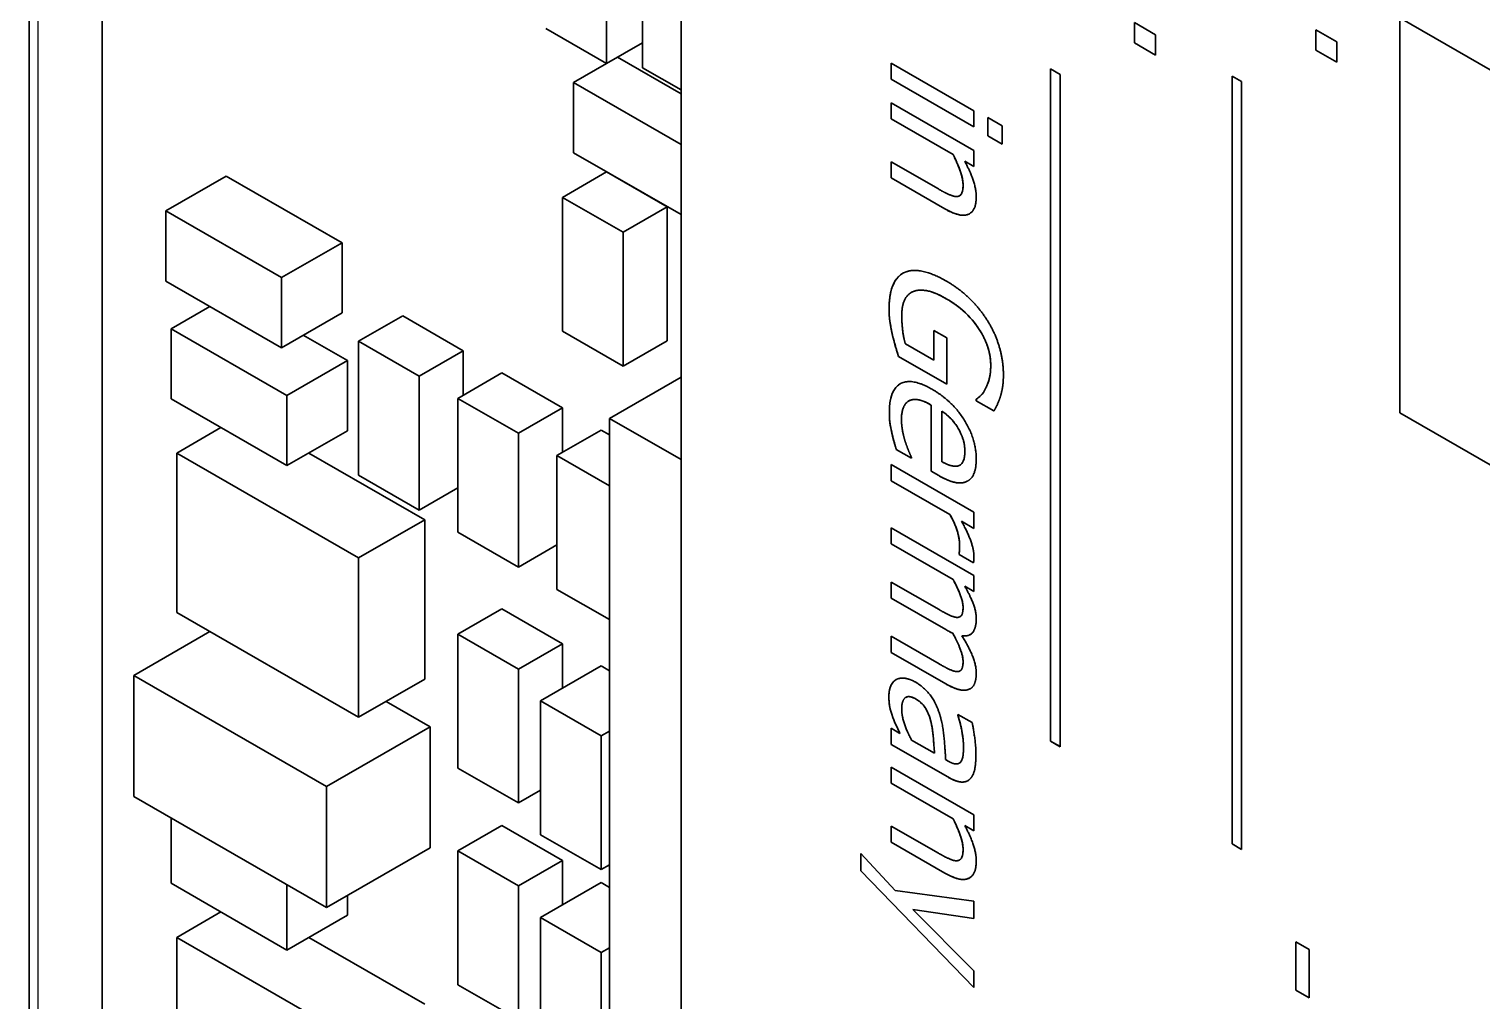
# Model space of a CAD drawing. Header units: millimetres. Extents: x 0 to 119, y 0 to 84.
# Drawn here: x 31.8 to 39.26, y 17.2 to 22.18 of the extents above; entities that cross this region are included whole.
import ezdxf

# ---------------------------------------------------------------- set-up
doc = ezdxf.new("R2010")
doc.units = ezdxf.units.MM
doc.header["$LTSCALE"] = 0.2
doc.layers.add('Sichtbar (ISO)', color=7, linetype='Continuous', lineweight=35)
doc.layers.add('Sichtbar schmal (ISO)', color=7, linetype='Continuous', lineweight=25)

msp = doc.modelspace()

# ---------------------------------------------------------------- linework, layer by layer
at = {"layer": 'Sichtbar (ISO)'}
for p, q in [((31.8013, 13.4325), (31.8013, 30.8299)), ((32.1772, 14.6003), (32.1772, 28.2141)), ((34.949, 21.9845), (34.949, 27.2168)), ((35.147, 13.6624), (35.147, 24.781)), ((34.7652, 22.6937), (34.7652, 22.0069)), ((38.8353, 20.2134), (38.8353, 22.2409)), ((38.8353, 22.2409), (41.1886, 20.8858)), ((34.7652, 22.0069), (34.4541, 22.1861)), ((37.4735, 22.1115), (37.4735, 22.2164)), ((37.4735, 22.2164), (37.5817, 22.1541)), ((37.4736, 22.1115), (37.4736, 22.2164)), ((37.5817, 22.1541), (37.5817, 22.0492)), ((38.4049, 22.075), (38.4049, 22.1799)), ((38.4049, 22.1799), (38.5131, 22.1176)), ((38.405, 22.075), (38.405, 22.1799)), ((34.949, 22.1128), (34.7652, 22.0069)), ((37.5817, 22.0492), (37.4735, 22.1115)), ((37.4736, 22.1115), (37.4735, 22.1115)), ((37.5817, 22.0493), (37.4736, 22.1115)), ((38.5131, 22.0127), (38.4049, 22.075)), ((38.405, 22.075), (38.4049, 22.075)), ((38.5131, 22.0127), (38.405, 22.075)), ((38.5131, 22.1176), (38.5131, 22.0127)), ((34.8218, 22.0384), (34.5955, 21.9081)), ((34.8218, 22.0384), (35.147, 21.8511)), ((36.2258, 21.9258), (36.2258, 22.0085)), ((36.2258, 22.0085), (36.6503, 21.764)), ((36.2259, 21.9258), (36.2259, 22.0084)), ((35.147, 21.8704), (34.949, 21.9845)), ((36.6503, 21.6813), (36.2258, 21.9258)), ((36.2259, 21.9258), (36.2258, 21.9258)), ((36.6503, 21.6814), (36.2259, 21.9258)), ((37.0435, 18.5292), (37.0435, 21.9786)), ((37.0435, 21.9786), (37.0926, 21.9503)), ((37.0436, 18.5293), (37.0436, 21.9785)), ((37.0926, 21.9503), (37.0926, 18.501)), ((37.9749, 18.0019), (37.9749, 21.942)), ((37.9749, 21.942), (38.024, 21.9138)), ((37.975, 18.0019), (37.975, 21.942)), ((34.5955, 21.5484), (34.5955, 21.9081)), ((34.5955, 21.9081), (35.147, 21.5905)), ((38.024, 21.9138), (38.024, 17.9736)), ((36.2258, 21.8044), (36.6503, 21.56)), ((36.2258, 21.7217), (36.2258, 21.8044)), ((36.2259, 21.7218), (36.2259, 21.8044)), ((36.2259, 21.7218), (36.2258, 21.7217)), ((36.5431, 21.5391), (36.2258, 21.7217)), ((36.5431, 21.5391), (36.2259, 21.7218)), ((36.6503, 21.764), (36.6503, 21.6813)), ((36.7209, 21.6349), (36.7209, 21.7287)), ((36.7209, 21.7287), (36.7952, 21.6859)), ((36.721, 21.6349), (36.721, 21.7286)), ((36.7952, 21.5921), (36.7209, 21.6349)), ((36.721, 21.6349), (36.7209, 21.6349)), ((36.7952, 21.5922), (36.721, 21.6349)), ((36.7952, 21.6859), (36.7952, 21.5921)), ((35.147, 21.2307), (34.5955, 21.5484)), ((36.6503, 21.56), (36.6503, 21.4773)), ((36.2258, 21.4191), (36.2258, 21.5018)), ((36.2258, 21.5018), (36.4679, 21.3624)), ((36.2259, 21.4191), (36.2259, 21.5018)), ((36.5431, 21.5391), (36.5431, 21.5391)), ((36.6503, 21.4773), (36.6031, 21.5045)), ((36.6032, 21.5045), (36.6031, 21.5045)), ((36.6503, 21.4774), (36.6032, 21.5045)), ((32.8136, 21.4289), (32.5025, 21.2497)), ((32.8136, 21.4289), (33.4076, 21.0869)), ((34.7652, 21.4496), (34.5389, 21.3193)), ((34.7652, 21.4496), (35.0763, 21.2704)), ((36.5013, 21.2604), (36.2258, 21.4191)), ((36.2259, 21.4191), (36.2258, 21.4191)), ((36.5014, 21.2605), (36.2259, 21.4191)), ((36.5764, 21.3274), (36.5763, 21.3274)), ((32.5025, 20.89), (32.5025, 21.2497)), ((32.5025, 21.2497), (33.0964, 20.9077)), ((34.5389, 21.3193), (34.8501, 21.1401)), ((34.5389, 20.6326), (34.5389, 21.3193)), ((35.0763, 21.2704), (34.8501, 21.1401)), ((35.0763, 21.2704), (35.0763, 20.5837)), ((34.8501, 21.1401), (34.8501, 20.4534)), ((33.4076, 21.0869), (33.0964, 20.9077)), ((33.4076, 21.0869), (33.4076, 20.7271)), ((33.0964, 20.548), (32.5025, 20.89)), ((33.0964, 20.9077), (33.0964, 20.548)), ((36.3286, 20.8312), (36.3285, 20.8312)), ((36.34, 20.8366), (36.34, 20.8366)), ((32.7295, 20.7593), (32.5307, 20.6448)), ((33.4076, 20.7271), (33.0964, 20.548)), ((33.7187, 20.7115), (33.4924, 20.5812)), ((33.7187, 20.7115), (34.0298, 20.5323)), ((32.5307, 20.2851), (32.5307, 20.6448)), ((32.5307, 20.6448), (33.1247, 20.3028)), ((33.2088, 20.6127), (33.4358, 20.4819)), ((33.4924, 19.8944), (33.4924, 20.5812)), ((33.4924, 20.5812), (33.8035, 20.402)), ((34.8501, 20.4534), (34.5389, 20.6326)), ((35.0763, 20.5837), (34.8501, 20.4534)), ((36.4445, 20.4844), (36.4445, 20.636)), ((36.4445, 20.636), (36.5105, 20.5979)), ((36.4446, 20.4844), (36.4446, 20.6359)), ((36.5105, 20.5979), (36.5105, 20.3605)), ((34.0298, 20.5323), (33.8035, 20.402)), ((34.0298, 20.5323), (34.0298, 20.3043)), ((36.2983, 20.5686), (36.4445, 20.4844)), ((33.4358, 20.4819), (33.1247, 20.3028)), ((33.4358, 20.4819), (33.4358, 20.1222)), ((36.5105, 20.3605), (36.2634, 20.5028)), ((36.2635, 20.5028), (36.2634, 20.5028)), ((36.5105, 20.3606), (36.2635, 20.5028)), ((36.4446, 20.4844), (36.4445, 20.4844)), ((33.8035, 20.402), (33.8035, 19.7153)), ((34.2278, 20.4183), (34.0015, 20.288)), ((34.2278, 20.4183), (34.5389, 20.2391)), ((35.147, 20.3972), (34.7793, 20.1855)), ((33.1247, 19.9431), (32.5307, 20.2851)), ((33.1247, 20.3028), (33.1247, 19.9431)), ((34.0015, 19.6013), (34.0015, 20.288)), ((34.0015, 20.288), (34.3127, 20.1088)), ((36.6622, 20.2758), (36.6622, 20.2832)), ((36.6623, 20.2832), (36.6622, 20.2832)), ((36.6623, 20.2758), (36.6623, 20.2832)), ((36.71, 20.3385), (36.7099, 20.3384)), ((34.5389, 20.2391), (34.3127, 20.1088)), ((34.5389, 20.2391), (34.5389, 20.0111)), ((36.3156, 20.2748), (36.3156, 20.2747)), ((36.4307, 19.9141), (36.4307, 20.2538)), ((36.4308, 20.2538), (36.4307, 20.2538)), ((36.4308, 19.9141), (36.4308, 20.2538)), ((36.4853, 20.2224), (36.4853, 19.9632)), ((36.4854, 20.2224), (36.4853, 20.2224)), ((36.753, 20.2235), (36.6622, 20.2758)), ((36.6623, 20.2758), (36.6622, 20.2758)), ((36.753, 20.2236), (36.6623, 20.2758)), ((41.1886, 18.8583), (38.8353, 20.2134)), ((32.7861, 20.1381), (32.559, 20.0073)), ((34.7793, 20.1855), (35.147, 19.9737)), ((34.7793, 13.6451), (34.7793, 20.1855)), ((36.5702, 20.1333), (36.5701, 20.1333)), ((33.4358, 20.1222), (33.1247, 19.9431)), ((34.3127, 20.1088), (34.3127, 19.4221)), ((34.7369, 20.1251), (34.5106, 19.9948)), ((34.7369, 20.1251), (34.7793, 20.1007)), ((32.559, 19.1898), (32.559, 20.0073)), ((32.559, 20.0073), (33.4924, 19.4698)), ((33.2371, 20.0078), (33.8318, 19.6653)), ((34.5106, 19.9948), (34.7793, 19.8401)), ((34.5106, 19.3081), (34.5106, 19.9948)), ((36.3299, 19.9811), (36.252, 20.026)), ((36.252, 20.026), (36.252, 20.026)), ((36.3299, 19.9812), (36.252, 20.026)), ((36.3299, 19.9859), (36.3299, 19.9811)), ((36.2258, 19.8656), (36.2258, 19.9483)), ((36.2258, 19.9483), (36.6503, 19.7039)), ((36.2259, 19.8657), (36.2259, 19.9483)), ((36.4697, 19.8916), (36.4307, 19.9141)), ((36.4308, 19.9141), (36.4307, 19.9141)), ((36.4698, 19.8916), (36.4308, 19.9141)), ((36.5781, 19.9455), (36.578, 19.9455)), ((33.8035, 19.7153), (33.4924, 19.8944)), ((36.2259, 19.8657), (36.2258, 19.8656)), ((36.527, 19.6922), (36.2258, 19.8656)), ((36.5271, 19.6922), (36.2259, 19.8657)), ((34.0015, 19.8293), (33.8035, 19.7153)), ((36.5271, 19.6922), (36.527, 19.6922)), ((36.6503, 19.7039), (36.6503, 19.6212)), ((33.8318, 19.6653), (33.4924, 19.4698)), ((33.8318, 19.6653), (33.8318, 18.8477)), ((36.2258, 19.6239), (36.6503, 19.3795)), ((36.2258, 19.5413), (36.2258, 19.6239)), ((36.2259, 19.5413), (36.2259, 19.6239)), ((36.6503, 19.6212), (36.5871, 19.6576)), ((36.6503, 19.6212), (36.5871, 19.6576)), ((36.5871, 19.6576), (36.5871, 19.6576)), ((34.3127, 19.4221), (34.0015, 19.6013)), ((34.5106, 19.5361), (34.3127, 19.4221)), ((36.5431, 19.3586), (36.2258, 19.5413)), ((36.2259, 19.5413), (36.2258, 19.5413)), ((36.5431, 19.3586), (36.2259, 19.5413)), ((33.4924, 19.4698), (33.4924, 18.6523)), ((36.5738, 19.4877), (36.5738, 19.492)), ((36.5738, 19.4877), (36.5738, 19.492)), ((36.5738, 19.492), (36.5738, 19.492)), ((36.648, 19.4449), (36.5738, 19.4877)), ((36.648, 19.445), (36.5738, 19.4877)), ((36.5738, 19.4877), (36.5738, 19.4877)), ((36.2258, 19.263), (36.2258, 19.3457)), ((36.2258, 19.3457), (36.4715, 19.2042)), ((36.2259, 19.263), (36.2259, 19.3457)), ((36.5431, 19.3586), (36.5431, 19.3586)), ((36.6503, 19.2969), (36.6036, 19.3238)), ((36.6036, 19.3238), (36.6036, 19.3237)), ((36.6503, 19.2968), (36.6036, 19.3237)), ((36.6503, 19.3795), (36.6503, 19.2968)), ((34.7793, 19.1533), (34.5106, 19.3081)), ((36.5055, 19.102), (36.2258, 19.263)), ((36.2259, 19.263), (36.2258, 19.263)), ((36.5055, 19.102), (36.2259, 19.263)), ((33.4924, 18.6523), (32.559, 19.1898)), ((34.2278, 19.2083), (34.0015, 19.078)), ((34.2278, 19.2083), (34.5389, 19.0292)), ((36.5787, 19.1677), (36.5786, 19.1676)), ((32.7295, 19.0916), (32.3384, 18.8664)), ((34.0015, 18.3913), (34.0015, 19.078)), ((34.0015, 19.078), (34.3127, 18.8989)), ((34.5389, 19.0292), (34.3127, 18.8989)), ((34.5389, 19.0292), (34.5389, 18.8011)), ((36.2258, 18.9847), (36.2258, 19.0674)), ((36.2258, 19.0674), (36.4715, 18.9259)), ((36.2259, 18.9848), (36.2259, 19.0674)), ((36.5417, 19.0827), (36.5417, 19.0827)), ((36.589, 19.0699), (36.5889, 19.0698)), ((36.2259, 18.9848), (36.2258, 18.9847)), ((36.5055, 18.8237), (36.2258, 18.9847)), ((36.5055, 18.8237), (36.2259, 18.9848)), ((32.3384, 18.2451), (32.3384, 18.8664)), ((32.3384, 18.8664), (33.3284, 18.2963)), ((34.3127, 18.8989), (34.3127, 18.2121)), ((34.7369, 18.9152), (34.4258, 18.736)), ((34.7369, 18.9152), (34.7793, 18.8907)), ((36.5787, 18.8894), (36.5786, 18.8894)), ((33.8318, 18.8477), (33.4924, 18.6523)), ((33.6331, 18.7333), (33.8601, 18.6025)), ((34.4258, 18.0493), (34.4258, 18.736)), ((34.4258, 18.736), (34.7369, 18.5568)), ((36.3007, 18.754), (36.3006, 18.754)), ((36.2346, 18.6501), (36.2345, 18.6501)), ((36.5683, 18.6667), (36.6412, 18.6247)), ((36.5683, 18.6619), (36.5683, 18.6667)), ((36.5683, 18.662), (36.5683, 18.6667)), ((36.5683, 18.662), (36.5683, 18.6619)), ((33.8601, 18.6025), (33.3284, 18.2963)), ((33.8601, 18.6025), (33.8601, 17.9812)), ((34.7793, 18.5813), (34.7369, 18.5568)), ((36.2258, 18.5125), (36.2258, 18.5952)), ((36.2258, 18.5952), (36.2708, 18.5693)), ((36.2259, 18.5125), (36.2259, 18.5952)), ((36.2708, 18.5693), (36.2708, 18.5693)), ((34.7369, 18.5568), (34.7369, 17.8701)), ((36.516, 18.3454), (36.2258, 18.5125)), ((36.2259, 18.5125), (36.2258, 18.5125)), ((36.5161, 18.3454), (36.2259, 18.5125)), ((36.3303, 18.535), (36.4482, 18.4672)), ((37.0436, 18.5293), (37.0435, 18.5292)), ((37.0926, 18.501), (37.0435, 18.5292)), ((37.0926, 18.5011), (37.0436, 18.5293)), ((36.4482, 18.4672), (36.4482, 18.4672)), ((36.505, 18.4344), (36.5188, 18.4265)), ((34.3127, 18.2121), (34.0015, 18.3913)), ((36.2258, 18.3964), (36.6503, 18.152)), ((36.2258, 18.3137), (36.2258, 18.3964)), ((36.2259, 18.3138), (36.2259, 18.3964)), ((36.575, 18.4161), (36.575, 18.416)), ((33.3284, 18.2963), (33.3284, 17.675)), ((34.4258, 18.2773), (34.3127, 18.2121)), ((36.2259, 18.3138), (36.2258, 18.3137)), ((36.5431, 18.1311), (36.2258, 18.3137)), ((36.5431, 18.1311), (36.2259, 18.3138)), ((33.3284, 17.675), (32.3384, 18.2451)), ((32.5307, 17.7998), (32.5307, 18.1343)), ((36.5431, 18.1311), (36.5431, 18.1311)), ((36.6503, 18.152), (36.6503, 18.0693)), ((34.2278, 18.0965), (34.0015, 17.9662)), ((34.2278, 18.0965), (34.5389, 17.9173)), ((34.7369, 17.8701), (34.4258, 18.0493)), ((36.2258, 18.0111), (36.2258, 18.0938)), ((36.2258, 18.0938), (36.4679, 17.9544)), ((36.2259, 18.0111), (36.2259, 18.0938)), ((36.6503, 18.0693), (36.6031, 18.0965)), ((36.6032, 18.0965), (36.6031, 18.0965)), ((36.6503, 18.0694), (36.6032, 18.0965)), ((33.8601, 17.9812), (33.3284, 17.675)), ((36.5013, 17.8525), (36.2258, 18.0111)), ((36.2259, 18.0111), (36.2258, 18.0111)), ((36.5014, 17.8525), (36.2259, 18.0111)), ((38.024, 17.9736), (37.9749, 18.0019)), ((37.975, 18.0019), (37.9749, 18.0019)), ((38.024, 17.9737), (37.975, 18.0019)), ((34.0015, 17.2794), (34.0015, 17.9662)), ((34.0015, 17.9662), (34.3127, 17.787)), ((34.5389, 17.9173), (34.3127, 17.787)), ((34.5389, 17.9173), (34.5389, 17.6893)), ((34.7793, 17.8945), (34.7369, 17.8701)), ((36.0695, 17.8637), (36.0695, 17.9522)), ((36.0695, 17.9522), (36.2465, 17.7623)), ((36.0696, 17.8637), (36.0696, 17.9521)), ((36.5764, 17.9194), (36.5763, 17.9194)), ((36.6503, 17.2653), (36.0695, 17.8637)), ((36.0696, 17.8637), (36.0695, 17.8637)), ((36.6503, 17.2654), (36.0696, 17.8637)), ((33.1247, 17.4577), (32.5307, 17.7998)), ((33.1247, 17.7923), (33.1247, 17.4577)), ((34.3127, 17.787), (34.3127, 17.1003)), ((34.7369, 17.8033), (34.4258, 17.6241)), ((34.7369, 17.8033), (34.7793, 17.7789)), ((36.2465, 17.7623), (36.6503, 17.7078)), ((33.4358, 17.7369), (33.4358, 17.6369)), ((36.6503, 17.7078), (36.6503, 17.6188)), ((32.7861, 17.6527), (32.559, 17.522)), ((33.4358, 17.6369), (33.1247, 17.4577)), ((34.4258, 16.9374), (34.4258, 17.6241)), ((34.4258, 17.6241), (34.7369, 17.445)), ((36.6503, 17.6188), (36.3359, 17.6658)), ((36.3359, 17.6658), (36.6503, 17.3511)), ((36.6503, 17.6188), (36.3359, 17.6658)), ((36.3359, 17.6658), (36.3359, 17.6658)), ((32.559, 16.7044), (32.559, 17.522)), ((32.559, 17.522), (33.4924, 16.9845)), ((33.2371, 17.5224), (33.8318, 17.1799)), ((34.7793, 17.4694), (34.7369, 17.445)), ((38.3018, 17.2524), (38.3018, 17.4999)), ((38.3018, 17.4999), (38.3705, 17.4603)), ((38.3018, 17.2524), (38.3018, 17.4999)), ((38.3705, 17.4603), (38.3705, 17.2128)), ((34.7369, 17.445), (34.7369, 16.7582)), ((36.6503, 17.3511), (36.6503, 17.2653)), ((34.3127, 17.1003), (34.0015, 17.2794)), ((38.3705, 17.2128), (38.3018, 17.2524)), ((38.3705, 17.2129), (38.3018, 17.2524)), ((38.3018, 17.2524), (38.3018, 17.2524))]:
    msp.add_line(p, q, dxfattribs=at)
for points, degree in [([(36.5944, 21.3823), (36.5944, 21.413), (36.566, 21.4946), (36.5431, 21.5391)], 2), ([(36.6031, 21.5045), (36.632, 21.4507), (36.6622, 21.3618), (36.6622, 21.3215)], 2), ([(36.4679, 21.3624), (36.4972, 21.3455), (36.5476, 21.3228), (36.5628, 21.3237)], 2), ([(36.5628, 21.3237), (36.5788, 21.3245), (36.5944, 21.3516), (36.5944, 21.3823)], 2), ([(36.6622, 21.3215), (36.6622, 21.2494), (36.5797, 21.2153), (36.5013, 21.2604)], 2), ([(36.2148, 20.7481), (36.2148, 20.8175), (36.2515, 20.9114), (36.2886, 20.9314)], 2), ([(36.2886, 20.9314), (36.3262, 20.9511), (36.4372, 20.9312), (36.5091, 20.8897)], 2), ([(36.5091, 20.8897), (36.5774, 20.8504), (36.6856, 20.7436), (36.7241, 20.68)], 2), ([(36.34, 20.8366), (36.3106, 20.8254), (36.2799, 20.7636), (36.2799, 20.7138)], 2), ([(36.34, 20.8366), (36.336, 20.8351), (36.3322, 20.8333), (36.3286, 20.8312)], 3), ([(36.5114, 20.7978), (36.4546, 20.8305), (36.3693, 20.8489), (36.34, 20.8366)], 2), ([(36.2313, 20.6177), (36.2231, 20.6548), (36.2148, 20.7115), (36.2148, 20.7481)], 2), ([(36.7365, 20.4572), (36.7365, 20.5515), (36.6137, 20.7389), (36.5114, 20.7978)], 2), ([(36.2799, 20.7138), (36.2799, 20.6772), (36.2891, 20.5988), (36.2983, 20.5686)], 2), ([(36.7241, 20.68), (36.7613, 20.6189), (36.8016, 20.4791), (36.8016, 20.4096)], 2), ([(36.2634, 20.5028), (36.257, 20.5229), (36.2373, 20.5904), (36.2313, 20.6177)], 2), ([(36.7099, 20.3384), (36.7214, 20.3583), (36.7365, 20.418), (36.7365, 20.4572)], 2), ([(36.2162, 20.2141), (36.2162, 20.3318), (36.3303, 20.3953), (36.4358, 20.3346)], 2), ([(36.8016, 20.4096), (36.8016, 20.3763), (36.7933, 20.3206), (36.786, 20.2973)], 2), ([(36.4307, 20.2538), (36.3569, 20.2963), (36.2785, 20.2556), (36.2785, 20.1792)], 2), ([(36.4358, 20.3346), (36.5394, 20.275), (36.6622, 20.0786), (36.6622, 19.9774)], 2), ([(36.6622, 20.2832), (36.6746, 20.2925), (36.6971, 20.314), (36.7099, 20.3384)], 2), ([(36.786, 20.2973), (36.7805, 20.2782), (36.7603, 20.2357), (36.753, 20.2235)], 2), ([(36.2281, 20.1145), (36.2222, 20.1418), (36.2162, 20.1844), (36.2162, 20.2141)], 2), ([(36.5701, 20.1333), (36.5531, 20.1616), (36.5123, 20.2042), (36.4853, 20.2224)], 2), ([(36.2785, 20.1792), (36.2785, 20.1522), (36.2891, 20.0937), (36.2973, 20.0677)], 2), ([(36.6036, 20.0159), (36.6036, 20.0488), (36.5866, 20.1047), (36.5701, 20.1333)], 2), ([(36.252, 20.026), (36.2469, 20.0432), (36.2322, 20.0951), (36.2281, 20.1145)], 2), ([(36.2973, 20.0677), (36.3065, 20.0402), (36.3226, 20.0002), (36.3299, 19.9859)], 2), ([(36.5706, 19.9422), (36.5866, 19.9473), (36.6036, 19.9825), (36.6036, 20.0159)], 2), ([(36.4853, 19.9632), (36.5142, 19.9476), (36.5563, 19.9371), (36.5706, 19.9422)], 2), ([(36.6622, 19.9774), (36.6622, 19.9318), (36.6393, 19.8745), (36.615, 19.8625)], 2), ([(36.615, 19.8625), (36.5907, 19.85), (36.5206, 19.8623), (36.4697, 19.8916)], 2), ([(36.619, 19.8647), (36.6177, 19.8639), (36.6164, 19.8632), (36.6151, 19.8626)], 3), ([(36.577, 19.5346), (36.577, 19.568), (36.5518, 19.6483), (36.527, 19.6922)], 2), ([(36.5871, 19.6576), (36.6219, 19.5925), (36.6503, 19.5088), (36.6503, 19.477)], 2), ([(36.5738, 19.492), (36.5761, 19.5002), (36.577, 19.5203), (36.577, 19.5346)], 2), ([(36.6503, 19.477), (36.6503, 19.4643), (36.6494, 19.4521), (36.648, 19.4449)], 2), ([(36.5944, 19.2161), (36.5944, 19.2426), (36.5655, 19.3181), (36.5431, 19.3586)], 2), ([(36.6036, 19.3237), (36.6315, 19.2753), (36.6622, 19.194), (36.6622, 19.1559)], 2), ([(36.4715, 19.2042), (36.5009, 19.1873), (36.5508, 19.1638), (36.5646, 19.1644)], 2), ([(36.5646, 19.1644), (36.5797, 19.1641), (36.5944, 19.188), (36.5944, 19.2161)], 2), ([(36.5417, 19.0827), (36.5353, 19.0859), (36.5174, 19.0951), (36.5055, 19.102)], 2), ([(36.6622, 19.1559), (36.6622, 19.1124), (36.6279, 19.0649), (36.5889, 19.0698)], 2), ([(36.5944, 18.9379), (36.5944, 18.9633), (36.5674, 19.0372), (36.5417, 19.0827)], 2), ([(36.5889, 19.0698), (36.6251, 19.0113), (36.6622, 18.9189), (36.6622, 18.8776)], 2), ([(36.4715, 18.9259), (36.5009, 18.909), (36.5508, 18.8856), (36.5646, 18.8861)], 2), ([(36.5646, 18.8861), (36.5797, 18.8859), (36.5944, 18.9098), (36.5944, 18.9379)], 2), ([(36.6622, 18.8776), (36.6622, 18.8458), (36.6453, 18.8036), (36.626, 18.7956)], 2), ([(36.2139, 18.7616), (36.2139, 18.7918), (36.2336, 18.835), (36.2515, 18.8454)], 2), ([(36.2515, 18.8454), (36.2689, 18.855), (36.3203, 18.8493), (36.3487, 18.8329)], 2), ([(36.3487, 18.8329), (36.3927, 18.8076), (36.455, 18.7287), (36.4729, 18.6718)], 2), ([(36.626, 18.7956), (36.6068, 18.7871), (36.549, 18.7986), (36.5055, 18.8237)], 2), ([(36.632, 18.7985), (36.6301, 18.7975), (36.6281, 18.7965), (36.6261, 18.7957)], 3), ([(36.2345, 18.6501), (36.2245, 18.6776), (36.2139, 18.7245), (36.2139, 18.7616)], 2), ([(36.3537, 18.7447), (36.3171, 18.7658), (36.2799, 18.7395), (36.2799, 18.6939)], 2), ([(36.4307, 18.6245), (36.422, 18.6624), (36.3858, 18.7262), (36.3537, 18.7447)], 2), ([(36.2708, 18.5693), (36.2643, 18.5831), (36.2414, 18.6302), (36.2345, 18.6501)], 2), ([(36.2799, 18.6939), (36.2799, 18.6552), (36.3088, 18.575), (36.3303, 18.535)], 2), ([(36.4729, 18.6718), (36.4894, 18.6209), (36.5018, 18.5015), (36.505, 18.4344)], 2), ([(36.5971, 18.5006), (36.5971, 18.5292), (36.5825, 18.6151), (36.5683, 18.6619)], 2), ([(36.4482, 18.4672), (36.4459, 18.4982), (36.4381, 18.5922), (36.4307, 18.6245)], 2), ([(36.6412, 18.6247), (36.6467, 18.5988), (36.6604, 18.5055), (36.6604, 18.4637)], 2), ([(36.5829, 18.4229), (36.5916, 18.4338), (36.5971, 18.4762), (36.5971, 18.5006)], 2), ([(36.5188, 18.4265), (36.5435, 18.4122), (36.5742, 18.412), (36.5829, 18.4229)], 2), ([(36.575, 18.4161), (36.578, 18.4178), (36.5807, 18.4201), (36.583, 18.423)], 3), ([(36.6604, 18.4637), (36.6604, 18.4128), (36.6467, 18.3513), (36.6288, 18.334)], 2), ([(36.6288, 18.334), (36.6114, 18.317), (36.5559, 18.3224), (36.516, 18.3454)], 2), ([(36.5944, 17.9743), (36.5944, 18.005), (36.566, 18.0866), (36.5431, 18.1311)], 2), ([(36.6031, 18.0965), (36.632, 18.0428), (36.6622, 17.9538), (36.6622, 17.9135)], 2), ([(36.5628, 17.9157), (36.5788, 17.9165), (36.5944, 17.9436), (36.5944, 17.9743)], 2), ([(36.4679, 17.9544), (36.4972, 17.9375), (36.5476, 17.9148), (36.5628, 17.9157)], 2), ([(36.6622, 17.9135), (36.6622, 17.8414), (36.5797, 17.8073), (36.5013, 17.8525)], 2)]:
    msp.add_open_spline(points, degree=degree, dxfattribs=at)
for points, knots in [([(36.5945, 21.3823), (36.5945, 21.3929), (36.5932, 21.404), (36.5876, 21.4324), (36.5826, 21.447), (36.5702, 21.4826), (36.5575, 21.5112), (36.5431, 21.5391)], [-0.01652503, -0.01652503, -0.01652503, -0.01652503, -0.01460192, -0.01460192, -0.01179752, -0.01179752, 0, 0, 0, 0]), ([(36.5764, 21.3274), (36.5771, 21.3279), (36.5778, 21.3283), (36.5819, 21.3313), (36.5858, 21.3352), (36.593, 21.3526), (36.5945, 21.367), (36.5945, 21.3823)], [-0.01296321, -0.01296321, -0.01296321, -0.01296321, -0.01196458, -0.01196458, -0.00701692, -0.00701692, 0, 0, 0, 0]), ([(36.6277, 21.2357), (36.6267, 21.2351), (36.6256, 21.2345), (36.6149, 21.2292), (36.6011, 21.2258), (36.5557, 21.2327), (36.5279, 21.2452), (36.5014, 21.2605)], [-0.02694565, -0.02694565, -0.02694565, -0.02694565, -0.02561612, -0.02561612, -0.01407073, -0.01407073, 0, 0, 0, 0]), ([(36.2149, 20.7481), (36.2149, 20.7732), (36.2167, 20.7972), (36.2245, 20.8402), (36.2304, 20.8596), (36.2503, 20.9013), (36.267, 20.9197), (36.2886, 20.9314)], [-0.03805816, -0.03805816, -0.03805816, -0.03805816, -0.02659996, -0.02659996, -0.01593519, -0.01593519, -0.00001411, -0.00001411, -0.00001411, -0.00001411]), ([(36.5115, 20.7978), (36.4594, 20.8278), (36.4243, 20.8383), (36.3779, 20.8452), (36.3576, 20.844), (36.34, 20.8366)], [-0.02628429, -0.02628429, -0.02628429, -0.02628429, -0.01229049, -0.01229049, 0, 0, 0, 0]), ([(36.2314, 20.6178), (36.2265, 20.6398), (36.2221, 20.6617), (36.2158, 20.705), (36.2149, 20.7278), (36.2149, 20.7481)], [-0.01844473, -0.01844473, -0.01844473, -0.01844473, -0.00929434, -0.00929434, 0, 0, 0, 0]), ([(36.7366, 20.4572), (36.7366, 20.4714), (36.7355, 20.4862), (36.731, 20.5159), (36.7276, 20.5306), (36.7145, 20.5734), (36.7022, 20.6004), (36.6722, 20.6513), (36.651, 20.6822), (36.5858, 20.7493), (36.5484, 20.7765), (36.5115, 20.7978)], [-0.07629053, -0.07629053, -0.07629053, -0.07629053, -0.06569118, -0.06569118, -0.055664, -0.055664, -0.03708202, -0.03708202, -0.01956895, -0.01956895, 0, 0, 0, 0]), ([(36.2635, 20.5028), (36.2569, 20.5235), (36.2487, 20.5516), (36.2413, 20.5769), (36.2357, 20.5978), (36.2314, 20.6178)], [-0.01042818, -0.01042818, -0.01042818, -0.01042818, -0.00832802, -0.00832802, 0, 0, 0, 0]), ([(36.71, 20.3385), (36.72, 20.3558), (36.7259, 20.3761), (36.7343, 20.4091), (36.7366, 20.4325), (36.7366, 20.4572)], [-0.01791609, -0.01791609, -0.01791609, -0.01791609, -0.01135144, -0.01135144, 0, 0, 0, 0]), ([(36.2163, 20.2141), (36.2163, 20.2358), (36.2177, 20.2568), (36.2244, 20.2933), (36.2292, 20.3092), (36.2471, 20.345), (36.2608, 20.3564), (36.2723, 20.363)], [-0.05054616, -0.05054616, -0.05054616, -0.05054616, -0.04482661, -0.04482661, -0.03968719, -0.03968719, -0.03149086, -0.03149086, -0.03149086, -0.03149086]), ([(36.4308, 20.2538), (36.4169, 20.2618), (36.4029, 20.2688), (36.3771, 20.2783), (36.3652, 20.2813), (36.3365, 20.2837), (36.3244, 20.2798), (36.3156, 20.2748)], [-0.03496004, -0.03496004, -0.03496004, -0.03496004, -0.03024418, -0.03024418, -0.02608108, -0.02608108, -0.01965825, -0.01965825, -0.01965825, -0.01965825]), ([(36.6623, 20.2832), (36.6705, 20.2894), (36.6784, 20.2961), (36.6946, 20.3116), (36.7029, 20.3249), (36.71, 20.3385)], [-0.01665336, -0.01665336, -0.01665336, -0.01665336, -0.00891953, -0.00891953, 0, 0, 0, 0]), ([(36.2282, 20.1145), (36.2246, 20.1309), (36.2215, 20.1472), (36.2169, 20.18), (36.2163, 20.1985), (36.2163, 20.2141)], [-0.01397438, -0.01397438, -0.01397438, -0.01397438, -0.00718373, -0.00718373, 0, 0, 0, 0]), ([(36.5702, 20.1333), (36.5592, 20.1516), (36.5468, 20.1683), (36.5222, 20.194), (36.5071, 20.2078), (36.4854, 20.2224)], [-0.02675908, -0.02675908, -0.02675908, -0.02675908, -0.01155371, -0.01155371, 0, 0, 0, 0]), ([(36.6036, 20.016), (36.6036, 20.0261), (36.603, 20.0367), (36.6002, 20.0571), (36.5981, 20.0669), (36.5919, 20.0874), (36.5853, 20.1071), (36.5702, 20.1333)], [-0.03392832, -0.03392832, -0.03392832, -0.03392832, -0.02187307, -0.02187307, -0.01133736, -0.01133736, 0, 0, 0, 0]), ([(36.252, 20.026), (36.2471, 20.0429), (36.2417, 20.0619), (36.2355, 20.084), (36.2313, 20.0999), (36.2282, 20.1145)], [-0.009150797, -0.009150797, -0.009150797, -0.009150797, -0.006111627, -0.006111627, 0, 0, 0, 0]), ([(36.5781, 19.9455), (36.5806, 19.947), (36.583, 19.9487), (36.5905, 19.9559), (36.5938, 19.9619), (36.6017, 19.9796), (36.6036, 19.9978), (36.6036, 20.016)], [-0.01217106, -0.01217106, -0.01217106, -0.01217106, -0.01104071, -0.01104071, -0.00833089, -0.00833089, 0, 0, 0, 0]), ([(36.615, 19.8625), (36.6068, 19.8583), (36.5978, 19.8558), (36.5752, 19.8533), (36.5631, 19.8549), (36.5288, 19.8609), (36.4981, 19.8753), (36.4698, 19.8916)], [-0.0222946, -0.0222946, -0.0222946, -0.0222946, -0.01918112, -0.01918112, -0.01504912, -0.01504912, 0, 0, 0, 0]), ([(36.577, 19.5347), (36.577, 19.5459), (36.576, 19.5576), (36.5715, 19.5838), (36.5679, 19.597), (36.5555, 19.6367), (36.5424, 19.665), (36.5271, 19.6922)], [-0.0202862, -0.0202862, -0.0202862, -0.0202862, -0.01631848, -0.01631848, -0.01172961, -0.01172961, 0, 0, 0, 0]), ([(36.5738, 19.492), (36.5761, 19.5), (36.5764, 19.5075), (36.5769, 19.518), (36.577, 19.5267), (36.577, 19.5347)], [-0.004960904, -0.004960904, -0.004960904, -0.004960904, -0.003640633, -0.003640633, 0, 0, 0, 0]), ([(36.5945, 19.2162), (36.5945, 19.2254), (36.5931, 19.2353), (36.5874, 19.2608), (36.5823, 19.2744), (36.5699, 19.3069), (36.5572, 19.3332), (36.5431, 19.3586)], [-0.01498441, -0.01498441, -0.01498441, -0.01498441, -0.01336259, -0.01336259, -0.01091693, -0.01091693, 0, 0, 0, 0]), ([(36.5787, 19.1677), (36.579, 19.1679), (36.5794, 19.1681), (36.5853, 19.172), (36.588, 19.1772), (36.5932, 19.19), (36.5945, 19.2027), (36.5945, 19.2162)], [-0.008892356, -0.008892356, -0.008892356, -0.008892356, -0.008717352, -0.008717352, -0.006167987, -0.006167987, 0, 0, 0, 0]), ([(36.5417, 19.0827), (36.5352, 19.0859), (36.5285, 19.0894), (36.5196, 19.094), (36.5123, 19.0981), (36.5055, 19.102)], [-0.004708354, -0.004708354, -0.004708354, -0.004708354, -0.003590609, -0.003590609, 0, 0, 0, 0]), ([(36.5945, 18.9379), (36.5945, 18.9468), (36.5932, 18.9564), (36.5882, 18.9793), (36.5841, 18.9915), (36.5708, 19.0279), (36.5566, 19.0564), (36.5417, 19.0827)], [-0.01763297, -0.01763297, -0.01763297, -0.01763297, -0.01493532, -0.01493532, -0.0113442, -0.0113442, 0, 0, 0, 0]), ([(36.6311, 19.0759), (36.6303, 19.0755), (36.6296, 19.0751), (36.6174, 19.069), (36.6035, 19.068), (36.589, 19.0699)], [-0.008822756, -0.008822756, -0.008822756, -0.008822756, -0.00829803, -0.00829803, 0, 0, 0, 0]), ([(36.5787, 18.8894), (36.579, 18.8896), (36.5794, 18.8899), (36.5853, 18.8937), (36.588, 18.8989), (36.5932, 18.9118), (36.5945, 18.9245), (36.5945, 18.9379)], [-0.008892356, -0.008892356, -0.008892356, -0.008892356, -0.008717352, -0.008717352, -0.006167987, -0.006167987, 0, 0, 0, 0]), ([(36.214, 18.7616), (36.214, 18.7873), (36.2193, 18.8035), (36.2303, 18.8278), (36.2395, 18.8384), (36.2515, 18.8454)], [-0.01523281, -0.01523281, -0.01523281, -0.01523281, -0.00899167, -0.00899167, -0.00001412, -0.00001412, -0.00001412, -0.00001412]), ([(36.626, 18.7956), (36.6194, 18.7927), (36.6122, 18.7912), (36.5945, 18.7901), (36.5849, 18.7915), (36.5564, 18.7972), (36.531, 18.8091), (36.5055, 18.8237)], [-0.02118978, -0.02118978, -0.02118978, -0.02118978, -0.01781119, -0.01781119, -0.0134881, -0.0134881, 0, 0, 0, 0]), ([(36.2346, 18.6501), (36.2249, 18.6767), (36.2209, 18.6937), (36.2153, 18.7185), (36.214, 18.7399), (36.214, 18.7616)], [-0.01416237, -0.01416237, -0.01416237, -0.01416237, -0.00996067, -0.00996067, 0, 0, 0, 0]), ([(36.3538, 18.7447), (36.3471, 18.7486), (36.3403, 18.7519), (36.3279, 18.7562), (36.3222, 18.7575), (36.3107, 18.7579), (36.3053, 18.7567), (36.3007, 18.754)], [-0.03467111, -0.03467111, -0.03467111, -0.03467111, -0.02743647, -0.02743647, -0.02102859, -0.02102859, -0.01384825, -0.01384825, -0.01384825, -0.01384825]), ([(36.4308, 18.6246), (36.4276, 18.6386), (36.4232, 18.6529), (36.4112, 18.6817), (36.4054, 18.692), (36.3975, 18.7055), (36.3911, 18.7139), (36.3743, 18.7312), (36.364, 18.7388), (36.3538, 18.7447)], [-0.01299646, -0.01299646, -0.01299646, -0.01299646, -0.01129221, -0.01129221, -0.00954325, -0.00954325, -0.00542531, -0.00542531, 0, 0, 0, 0]), ([(36.2708, 18.5693), (36.265, 18.5818), (36.259, 18.5943), (36.246, 18.6208), (36.2396, 18.6356), (36.2346, 18.6501)], [-0.01114771, -0.01114771, -0.01114771, -0.01114771, -0.00594167, -0.00594167, 0, 0, 0, 0]), ([(36.5972, 18.5006), (36.5972, 18.5243), (36.5935, 18.5512), (36.5848, 18.6016), (36.5775, 18.6317), (36.5683, 18.662)], [-0.02136764, -0.02136764, -0.02136764, -0.02136764, -0.01246924, -0.01246924, 0, 0, 0, 0]), ([(36.4482, 18.4672), (36.4464, 18.4918), (36.4441, 18.5206), (36.4403, 18.5661), (36.438, 18.5928), (36.4308, 18.6246)], [-0.02873879, -0.02873879, -0.02873879, -0.02873879, -0.01320822, -0.01320822, 0, 0, 0, 0]), ([(36.583, 18.423), (36.586, 18.4267), (36.5884, 18.4313), (36.593, 18.4443), (36.5941, 18.4521), (36.5963, 18.4696), (36.5972, 18.4849), (36.5972, 18.5006)], [-0.009693054, -0.009693054, -0.009693054, -0.009693054, -0.00872388, -0.00872388, -0.007238429, -0.007238429, 0, 0, 0, 0]), ([(36.6186, 18.3262), (36.6155, 18.3245), (36.6123, 18.323), (36.6014, 18.3196), (36.5932, 18.3188), (36.5627, 18.3218), (36.5387, 18.3324), (36.5161, 18.3454)], [-0.02000297, -0.02000297, -0.02000297, -0.02000297, -0.01746961, -0.01746961, -0.01202918, -0.01202918, 0, 0, 0, 0]), ([(36.5945, 17.9743), (36.5945, 17.9849), (36.5932, 17.996), (36.5876, 18.0244), (36.5826, 18.039), (36.5702, 18.0746), (36.5575, 18.1032), (36.5431, 18.1311)], [-0.01652503, -0.01652503, -0.01652503, -0.01652503, -0.01460192, -0.01460192, -0.01179752, -0.01179752, 0, 0, 0, 0]), ([(36.5764, 17.9194), (36.5771, 17.9199), (36.5778, 17.9203), (36.5819, 17.9233), (36.5858, 17.9272), (36.593, 17.9446), (36.5945, 17.959), (36.5945, 17.9743)], [-0.01296321, -0.01296321, -0.01296321, -0.01296321, -0.01196458, -0.01196458, -0.00701692, -0.00701692, 0, 0, 0, 0]), ([(36.6277, 17.8277), (36.6267, 17.8271), (36.6256, 17.8265), (36.6149, 17.8213), (36.6011, 17.8178), (36.5557, 17.8247), (36.5279, 17.8372), (36.5014, 17.8525)], [-0.02694565, -0.02694565, -0.02694565, -0.02694565, -0.02561612, -0.02561612, -0.01407073, -0.01407073, 0, 0, 0, 0])]:
    msp.add_open_spline(points, degree=3, knots=knots, dxfattribs=at)
at = {"layer": 'Sichtbar schmal (ISO)'}
for p, q in [((31.8482, 13.3674), (31.8482, 30.7648)), ((36.5945, 21.3823), (36.5944, 21.3823)), ((36.5014, 21.2605), (36.5013, 21.2604)), ((36.2149, 20.7481), (36.2148, 20.7481)), ((36.5115, 20.7978), (36.5114, 20.7978)), ((36.2314, 20.6178), (36.2313, 20.6177)), ((36.7366, 20.4572), (36.7365, 20.4572)), ((36.2163, 20.2141), (36.2162, 20.2141)), ((36.2282, 20.1145), (36.2281, 20.1145)), ((36.6036, 20.016), (36.6036, 20.0159)), ((36.4698, 19.8916), (36.4697, 19.8916)), ((36.6151, 19.8626), (36.615, 19.8625)), ((36.577, 19.5347), (36.577, 19.5346)), ((36.5945, 19.2162), (36.5944, 19.2161)), ((36.5055, 19.102), (36.5055, 19.102)), ((36.5945, 18.9379), (36.5944, 18.9379)), ((36.5055, 18.8237), (36.5055, 18.8237)), ((36.6261, 18.7957), (36.626, 18.7956)), ((36.214, 18.7616), (36.2139, 18.7616)), ((36.3538, 18.7447), (36.3537, 18.7447)), ((36.4308, 18.6246), (36.4307, 18.6245)), ((36.5972, 18.5006), (36.5971, 18.5006)), ((36.583, 18.423), (36.5829, 18.4229)), ((36.5161, 18.3454), (36.516, 18.3454)), ((36.5945, 17.9743), (36.5944, 17.9743)), ((36.5014, 17.8525), (36.5013, 17.8525))]:
    msp.add_line(p, q, dxfattribs=at)

doc.saveas('drawing.dxf')
